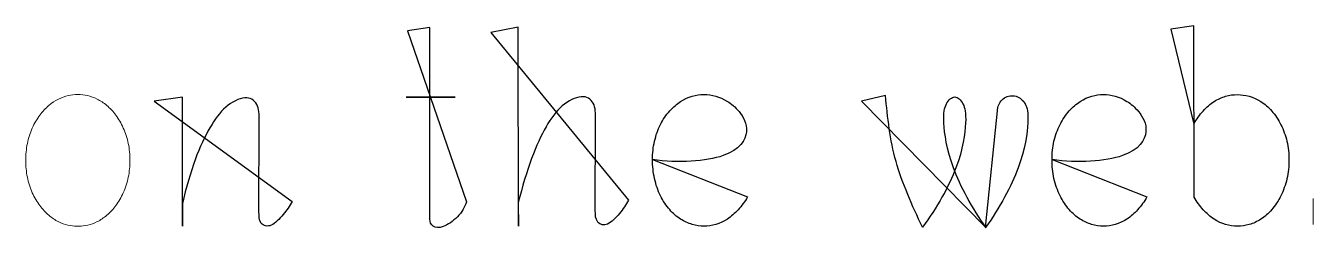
# Model space of a CAD drawing. Header units: centimetres. Extents: x -10.1 to 10.1, y -7.4 to 7.5.
# Drawn here: x -3.907 to -2.094, y 6.814 to 7.099 of the extents above; entities that cross this region are included whole.
import ezdxf

# ---------------------------------------------------------------- set-up
doc = ezdxf.new("R2010")
doc.units = ezdxf.units.CM
doc.header["$MEASUREMENT"] = 0
doc.layers.add('Layer 1', color=7, linetype='Continuous')

msp = doc.modelspace()

# ---------------------------------------------------------------- linework, layer by layer
at = {"layer": 'Layer 1', "color": 7}
for points, knots in [([(-3.36938, 7.09196), (-3.36938, 7.09196), (-3.33813, 7.09654), (-3.33813, 7.09654), (-3.33813, 7.09654), (-3.33813, 7.09654), (-3.33813, 6.99843), (-3.33813, 6.99843), (-3.33813, 6.99843), (-3.33813, 6.99843), (-3.3023, 6.99843), (-3.3023, 6.99843), (-3.3023, 6.99843), (-3.3023, 6.99843), (-3.37165, 6.99843), (-3.37165, 6.99843), (-3.37165, 6.99843), (-3.37165, 6.99843), (-3.33813, 6.99843), (-3.33813, 6.99843), (-3.33813, 6.99843), (-3.33813, 6.99843), (-3.33813, 6.82679), (-3.33813, 6.82679), (-3.33813, 6.82679), (-3.33813, 6.82298), (-3.3366, 6.81917), (-3.33337, 6.81687), (-3.33337, 6.81687), (-3.33012, 6.81459), (-3.32535, 6.81401), (-3.31927, 6.8165), (-3.31927, 6.8165), (-3.313, 6.81878), (-3.30538, 6.82393), (-3.29927, 6.83002), (-3.29927, 6.83002), (-3.29318, 6.83632), (-3.28919, 6.84354), (-3.28631, 6.85135), (-3.28631, 6.85135), (-3.28631, 6.85135), (-3.36938, 7.09196), (-3.36938, 7.09196)], [0, 0, 0, 0, 0.0833333, 0.0833333, 0.0833333, 0.0833333, 0.1666667, 0.1666667, 0.1666667, 0.1666667, 0.25, 0.25, 0.25, 0.25, 0.3333333, 0.3333333, 0.3333333, 0.3333333, 0.4166667, 0.4166667, 0.4166667, 0.4166667, 0.5, 0.5, 0.5, 0.5, 0.5833333, 0.5833333, 0.5833333, 0.5833333, 0.6666667, 0.6666667, 0.6666667, 0.6666667, 0.75, 0.75, 0.75, 0.75, 0.8333333, 0.8333333, 0.8333333, 0.8333333, 1, 1, 1, 1]), ([(-3.36938, 7.09196), (-3.36938, 7.09196), (-3.36938, 7.09196), (-3.36938, 7.09196), (-3.36938, 7.09196), (-3.36938, 7.09196), (-3.36938, 7.09196), (-3.36938, 7.09196)], [0, 0, 0, 0, 0.3333333, 0.3333333, 0.3333333, 0.3333333, 1, 1, 1, 1]), ([(-3.2524, 7.08947), (-3.2524, 7.08947), (-3.21353, 7.09728), (-3.21353, 7.09728), (-3.21353, 7.09728), (-3.21353, 7.09728), (-3.21334, 6.81687), (-3.21334, 6.81687), (-3.21334, 6.81687), (-3.21334, 6.81687), (-3.21353, 6.85039), (-3.21353, 6.85039), (-3.21353, 6.85039), (-3.208, 6.87248), (-3.20152, 6.89421), (-3.19485, 6.91212), (-3.19485, 6.91212), (-3.18818, 6.93022), (-3.18133, 6.94451), (-3.17448, 6.95689), (-3.17448, 6.95689), (-3.16742, 6.96909), (-3.16038, 6.9788), (-3.15181, 6.98623), (-3.15181, 6.98623), (-3.14324, 6.99345), (-3.13295, 6.99843), (-3.12514, 6.99919), (-3.12514, 6.99919), (-3.11712, 6.99977), (-3.11162, 6.99615), (-3.10799, 6.99006), (-3.10799, 6.99006), (-3.10474, 6.98397), (-3.10474, 6.9754), (-3.10474, 6.96739), (-3.10474, 6.96739), (-3.10474, 6.96739), (-3.10511, 6.8388), (-3.10511, 6.8388), (-3.10511, 6.8388), (-3.10511, 6.83308), (-3.10492, 6.82679), (-3.1017, 6.82279), (-3.1017, 6.82279), (-3.09845, 6.81898), (-3.09331, 6.81747), (-3.08781, 6.81993), (-3.08781, 6.81993), (-3.08228, 6.82221), (-3.07619, 6.82869), (-3.07104, 6.8348), (-3.07104, 6.8348), (-3.06591, 6.84089), (-3.06189, 6.847), (-3.05847, 6.85348), (-3.05847, 6.85348), (-3.05847, 6.85348), (-3.2524, 7.08947), (-3.2524, 7.08947)], [0, 0, 0, 0, 0.0625, 0.0625, 0.0625, 0.0625, 0.125, 0.125, 0.125, 0.125, 0.1875, 0.1875, 0.1875, 0.1875, 0.25, 0.25, 0.25, 0.25, 0.3125, 0.3125, 0.3125, 0.3125, 0.375, 0.375, 0.375, 0.375, 0.4375, 0.4375, 0.4375, 0.4375, 0.5, 0.5, 0.5, 0.5, 0.5625, 0.5625, 0.5625, 0.5625, 0.625, 0.625, 0.625, 0.625, 0.6875, 0.6875, 0.6875, 0.6875, 0.75, 0.75, 0.75, 0.75, 0.8125, 0.8125, 0.8125, 0.8125, 0.875, 0.875, 0.875, 0.875, 1, 1, 1, 1]), ([(-3.2524, 7.08947), (-3.2524, 7.08947), (-3.2524, 7.08947), (-3.2524, 7.08947), (-3.2524, 7.08947), (-3.2524, 7.08947), (-3.2524, 7.08947), (-3.2524, 7.08947)], [0, 0, 0, 0, 0.3333333, 0.3333333, 0.3333333, 0.3333333, 1, 1, 1, 1]), ([(-2.29459, 7.09444), (-2.29459, 7.09444), (-2.2622, 7.0992), (-2.2622, 7.0992), (-2.2622, 7.0992), (-2.2622, 7.0992), (-2.26201, 6.85785), (-2.26201, 6.85785), (-2.26201, 6.85785), (-2.25839, 6.85137), (-2.25381, 6.84528), (-2.24907, 6.84012), (-2.24907, 6.84012), (-2.24449, 6.83499), (-2.23936, 6.83041), (-2.23383, 6.82678), (-2.23383, 6.82678), (-2.22317, 6.81993), (-2.21192, 6.81686), (-2.20086, 6.81686), (-2.20086, 6.81686), (-2.19533, 6.81686), (-2.18983, 6.81763), (-2.1843, 6.81914), (-2.1843, 6.81914), (-2.17858, 6.82086), (-2.17327, 6.82332), (-2.16774, 6.82676), (-2.16774, 6.82676), (-2.1624, 6.83038), (-2.15745, 6.83475), (-2.15269, 6.84028), (-2.15269, 6.84028), (-2.14774, 6.84562), (-2.14335, 6.85229), (-2.13975, 6.8597), (-2.13975, 6.8597), (-2.13613, 6.86692), (-2.13345, 6.87513), (-2.13118, 6.8837), (-2.13118, 6.8837), (-2.12927, 6.89246), (-2.12832, 6.9014), (-2.12832, 6.91056), (-2.12832, 6.91056), (-2.12832, 6.91932), (-2.12927, 6.92808), (-2.13118, 6.93646), (-2.13118, 6.93646), (-2.13346, 6.94466), (-2.13594, 6.95284), (-2.13975, 6.95988), (-2.13975, 6.95988), (-2.14337, 6.96731), (-2.14774, 6.9738), (-2.15269, 6.97912), (-2.15269, 6.97912), (-2.15745, 6.98465), (-2.16261, 6.98902), (-2.16793, 6.99246), (-2.16793, 6.99246), (-2.17859, 6.99931), (-2.19002, 7.00217), (-2.2009, 7.00217), (-2.2009, 7.00217), (-2.20643, 7.00217), (-2.21193, 7.00161), (-2.21767, 6.99989), (-2.21767, 6.99989), (-2.22299, 6.99836), (-2.22852, 6.99589), (-2.23386, 6.99246), (-2.23386, 6.99246), (-2.2392, 6.98903), (-2.24452, 6.98465), (-2.2491, 6.97912), (-2.2491, 6.97912), (-2.25405, 6.97396), (-2.25863, 6.9675), (-2.26225, 6.96065), (-2.26225, 6.96065), (-2.26225, 6.96065), (-2.29459, 7.09444), (-2.29459, 7.09444)], [0, 0, 0, 0, 0.0454545, 0.0454545, 0.0454545, 0.0454545, 0.0909091, 0.0909091, 0.0909091, 0.0909091, 0.1363636, 0.1363636, 0.1363636, 0.1363636, 0.1818182, 0.1818182, 0.1818182, 0.1818182, 0.2272727, 0.2272727, 0.2272727, 0.2272727, 0.2727273, 0.2727273, 0.2727273, 0.2727273, 0.3181818, 0.3181818, 0.3181818, 0.3181818, 0.3636364, 0.3636364, 0.3636364, 0.3636364, 0.4090909, 0.4090909, 0.4090909, 0.4090909, 0.4545455, 0.4545455, 0.4545455, 0.4545455, 0.5, 0.5, 0.5, 0.5, 0.5454545, 0.5454545, 0.5454545, 0.5454545, 0.5909091, 0.5909091, 0.5909091, 0.5909091, 0.6363636, 0.6363636, 0.6363636, 0.6363636, 0.6818182, 0.6818182, 0.6818182, 0.6818182, 0.7272727, 0.7272727, 0.7272727, 0.7272727, 0.7727273, 0.7727273, 0.7727273, 0.7727273, 0.8181818, 0.8181818, 0.8181818, 0.8181818, 0.8636364, 0.8636364, 0.8636364, 0.8636364, 0.9090909, 0.9090909, 0.9090909, 0.9090909, 1, 1, 1, 1]), ([(-2.29459, 7.09444), (-2.29459, 7.09444), (-2.29459, 7.09444), (-2.29459, 7.09444), (-2.29459, 7.09444), (-2.29459, 7.09444), (-2.29459, 7.09444), (-2.29459, 7.09444)], [0, 0, 0, 0, 0.3333333, 0.3333333, 0.3333333, 0.3333333, 1, 1, 1, 1]), ([(-3.72638, 6.9929), (-3.72638, 6.9929), (-3.68637, 6.99843), (-3.68637, 6.99843), (-3.68637, 6.99843), (-3.68637, 6.99843), (-3.68637, 6.81687), (-3.68637, 6.81687), (-3.68637, 6.81687), (-3.68637, 6.81687), (-3.68637, 6.84867), (-3.68637, 6.84867), (-3.68637, 6.84867), (-3.68161, 6.87097), (-3.67513, 6.89267), (-3.66846, 6.91058), (-3.66846, 6.91058), (-3.66198, 6.92868), (-3.65494, 6.94315), (-3.6479, 6.95535), (-3.6479, 6.95535), (-3.64105, 6.96755), (-3.63398, 6.97726), (-3.62541, 6.98469), (-3.62541, 6.98469), (-3.61684, 6.99194), (-3.60673, 6.99689), (-3.59874, 6.99765), (-3.59874, 6.99765), (-3.59093, 6.99842), (-3.5854, 6.99461), (-3.58178, 6.98852), (-3.58178, 6.98852), (-3.57816, 6.98243), (-3.57853, 6.97405), (-3.57853, 6.96585), (-3.57853, 6.96585), (-3.57853, 6.96585), (-3.57872, 6.83708), (-3.57872, 6.83708), (-3.57872, 6.83708), (-3.57872, 6.83155), (-3.57853, 6.82528), (-3.57547, 6.82126), (-3.57547, 6.82126), (-3.57224, 6.81726), (-3.56708, 6.81594), (-3.56137, 6.8184), (-3.56137, 6.8184), (-3.55584, 6.82068), (-3.54994, 6.82716), (-3.5446, 6.83327), (-3.5446, 6.83327), (-3.53965, 6.83936), (-3.53547, 6.84547), (-3.53203, 6.85174), (-3.53203, 6.85174), (-3.53203, 6.85174), (-3.72638, 6.9929), (-3.72638, 6.9929)], [0, 0, 0, 0, 0.0625, 0.0625, 0.0625, 0.0625, 0.125, 0.125, 0.125, 0.125, 0.1875, 0.1875, 0.1875, 0.1875, 0.25, 0.25, 0.25, 0.25, 0.3125, 0.3125, 0.3125, 0.3125, 0.375, 0.375, 0.375, 0.375, 0.4375, 0.4375, 0.4375, 0.4375, 0.5, 0.5, 0.5, 0.5, 0.5625, 0.5625, 0.5625, 0.5625, 0.625, 0.625, 0.625, 0.625, 0.6875, 0.6875, 0.6875, 0.6875, 0.75, 0.75, 0.75, 0.75, 0.8125, 0.8125, 0.8125, 0.8125, 0.875, 0.875, 0.875, 0.875, 1, 1, 1, 1]), ([(-3.02457, 6.9108), (-2.98856, 6.90527), (-2.94895, 6.90794), (-2.92514, 6.9163), (-2.92514, 6.9163), (-2.90151, 6.9245), (-2.89352, 6.93821), (-2.89236, 6.95001), (-2.89236, 6.95001), (-2.89122, 6.96163), (-2.89712, 6.97115), (-2.90265, 6.97821), (-2.90265, 6.97821), (-2.90815, 6.98506), (-2.91368, 6.98927), (-2.91903, 6.99268), (-2.91903, 6.99268), (-2.93006, 6.99935), (-2.94112, 7.00239), (-2.95218, 7.00239), (-2.95218, 7.00239), (-2.96321, 7.00239), (-2.97427, 6.99935), (-2.98494, 6.99268), (-2.98494, 6.99268), (-2.99028, 6.98906), (-2.99542, 6.98469), (-3.00037, 6.97916), (-3.00037, 6.97916), (-3.00534, 6.97382), (-3.00952, 6.96733), (-3.01333, 6.96011), (-3.01333, 6.96011), (-3.01695, 6.95305), (-3.01981, 6.94506), (-3.02172, 6.93648), (-3.02172, 6.93648), (-3.02363, 6.92828), (-3.02458, 6.91952), (-3.02458, 6.91058), (-3.02458, 6.91058), (-3.02458, 6.90164), (-3.02363, 6.89267), (-3.02172, 6.88391), (-3.02172, 6.88391), (-3.01981, 6.87534), (-3.01696, 6.86714), (-3.01333, 6.85973), (-3.01333, 6.85973), (-3.00952, 6.8523), (-3.00534, 6.84581), (-3.00037, 6.84031), (-3.00037, 6.84031), (-2.99561, 6.83478), (-2.99045, 6.83039), (-2.98513, 6.82697), (-2.98513, 6.82697), (-2.97979, 6.82335), (-2.97426, 6.82107), (-2.96875, 6.81935), (-2.96875, 6.81935), (-2.96322, 6.81782), (-2.95751, 6.81686), (-2.95219, 6.81686), (-2.95219, 6.81686), (-2.94095, 6.81686), (-2.9297, 6.82011), (-2.91904, 6.82697), (-2.91904, 6.82697), (-2.9137, 6.83041), (-2.90875, 6.83496), (-2.9038, 6.84012), (-2.9038, 6.84012), (-2.89904, 6.84546), (-2.89465, 6.85155), (-2.89086, 6.85803), (-2.89086, 6.85803), (-2.89086, 6.85803), (-3.02457, 6.9108), (-3.02457, 6.9108)], [0, 0, 0, 0, 0.047619, 0.047619, 0.047619, 0.047619, 0.0952381, 0.0952381, 0.0952381, 0.0952381, 0.1428571, 0.1428571, 0.1428571, 0.1428571, 0.1904762, 0.1904762, 0.1904762, 0.1904762, 0.2380952, 0.2380952, 0.2380952, 0.2380952, 0.2857143, 0.2857143, 0.2857143, 0.2857143, 0.3333333, 0.3333333, 0.3333333, 0.3333333, 0.3809524, 0.3809524, 0.3809524, 0.3809524, 0.4285714, 0.4285714, 0.4285714, 0.4285714, 0.4761905, 0.4761905, 0.4761905, 0.4761905, 0.5238095, 0.5238095, 0.5238095, 0.5238095, 0.5714286, 0.5714286, 0.5714286, 0.5714286, 0.6190476, 0.6190476, 0.6190476, 0.6190476, 0.6666667, 0.6666667, 0.6666667, 0.6666667, 0.7142857, 0.7142857, 0.7142857, 0.7142857, 0.7619048, 0.7619048, 0.7619048, 0.7619048, 0.8095238, 0.8095238, 0.8095238, 0.8095238, 0.8571429, 0.8571429, 0.8571429, 0.8571429, 0.9047619, 0.9047619, 0.9047619, 0.9047619, 1, 1, 1, 1]), ([(-2.73025, 6.9929), (-2.73025, 6.9929), (-2.69654, 7.0011), (-2.69654, 7.0011), (-2.69654, 7.0011), (-2.6935, 6.97004), (-2.69024, 6.93882), (-2.68167, 6.90794), (-2.68167, 6.90794), (-2.67291, 6.87709), (-2.659, 6.84621), (-2.64452, 6.81536), (-2.64452, 6.81536), (-2.62415, 6.84261), (-2.60737, 6.87291), (-2.59729, 6.89918), (-2.59729, 6.89918), (-2.58737, 6.92548), (-2.58454, 6.94776), (-2.58377, 6.96223), (-2.58377, 6.96223), (-2.583, 6.97689), (-2.58454, 6.98374), (-2.58739, 6.98909), (-2.58739, 6.98909), (-2.59025, 6.99462), (-2.59461, 6.99901), (-2.59901, 6.99901), (-2.59901, 6.99901), (-2.60322, 6.99901), (-2.60758, 6.99462), (-2.61063, 6.98909), (-2.61063, 6.98909), (-2.61349, 6.98375), (-2.61502, 6.97689), (-2.61425, 6.96223), (-2.61425, 6.96223), (-2.61348, 6.94776), (-2.61044, 6.92545), (-2.60073, 6.89918), (-2.60073, 6.89918), (-2.59102, 6.8727), (-2.57483, 6.8424), (-2.55464, 6.8148), (-2.55464, 6.8148), (-2.55464, 6.8148), (-2.73025, 6.9929), (-2.73025, 6.9929)], [0, 0, 0, 0, 0.0769231, 0.0769231, 0.0769231, 0.0769231, 0.1538462, 0.1538462, 0.1538462, 0.1538462, 0.2307692, 0.2307692, 0.2307692, 0.2307692, 0.3076923, 0.3076923, 0.3076923, 0.3076923, 0.3846154, 0.3846154, 0.3846154, 0.3846154, 0.4615385, 0.4615385, 0.4615385, 0.4615385, 0.5384615, 0.5384615, 0.5384615, 0.5384615, 0.6153846, 0.6153846, 0.6153846, 0.6153846, 0.6923077, 0.6923077, 0.6923077, 0.6923077, 0.7692308, 0.7692308, 0.7692308, 0.7692308, 0.8461538, 0.8461538, 0.8461538, 0.8461538, 1, 1, 1, 1]), ([(-2.55554, 6.81497), (-2.53593, 6.84259), (-2.51934, 6.87289), (-2.50963, 6.89916), (-2.50963, 6.89916), (-2.49992, 6.92546), (-2.49688, 6.94792), (-2.49611, 6.96261), (-2.49611, 6.96261), (-2.49534, 6.97708), (-2.49688, 6.98394), (-2.49992, 6.98909), (-2.49992, 6.98909), (-2.50278, 6.99443), (-2.50735, 6.99824), (-2.51267, 6.99994), (-2.51267, 6.99994), (-2.51799, 7.00129), (-2.52429, 7.00052), (-2.52905, 6.99745), (-2.52905, 6.99745), (-2.53381, 6.99441), (-2.53725, 6.98946), (-2.53839, 6.98393), (-2.53839, 6.98393), (-2.53839, 6.98393), (-2.55554, 6.81497), (-2.55554, 6.81497)], [0, 0, 0, 0, 0.125, 0.125, 0.125, 0.125, 0.25, 0.25, 0.25, 0.25, 0.375, 0.375, 0.375, 0.375, 0.5, 0.5, 0.5, 0.5, 0.625, 0.625, 0.625, 0.625, 0.75, 0.75, 0.75, 0.75, 1, 1, 1, 1]), ([(-2.46201, 6.9108), (-2.426, 6.90527), (-2.38639, 6.90794), (-2.36276, 6.9163), (-2.36276, 6.9163), (-2.33895, 6.9245), (-2.33093, 6.93821), (-2.32979, 6.95001), (-2.32979, 6.95001), (-2.32865, 6.96163), (-2.33437, 6.97115), (-2.34027, 6.97821), (-2.34027, 6.97821), (-2.34561, 6.98506), (-2.35112, 6.98927), (-2.35646, 6.99268), (-2.35646, 6.99268), (-2.36749, 6.99935), (-2.37874, 7.00239), (-2.38961, 7.00239), (-2.38961, 7.00239), (-2.40046, 7.00239), (-2.4117, 6.99935), (-2.42237, 6.99268), (-2.42237, 6.99268), (-2.42771, 6.98906), (-2.43285, 6.98469), (-2.4378, 6.97916), (-2.4378, 6.97916), (-2.44256, 6.97382), (-2.44693, 6.96733), (-2.45074, 6.96011), (-2.45074, 6.96011), (-2.45436, 6.95305), (-2.45722, 6.94506), (-2.45931, 6.93648), (-2.45931, 6.93648), (-2.461, 6.92828), (-2.46198, 6.91952), (-2.46198, 6.91058), (-2.46198, 6.91058), (-2.46198, 6.90164), (-2.46103, 6.89267), (-2.45931, 6.88391), (-2.45931, 6.88391), (-2.45722, 6.87534), (-2.45434, 6.86714), (-2.45074, 6.85973), (-2.45074, 6.85973), (-2.44693, 6.8523), (-2.44254, 6.84581), (-2.4378, 6.84031), (-2.4378, 6.84031), (-2.43322, 6.83478), (-2.42788, 6.83039), (-2.42256, 6.82697), (-2.42256, 6.82697), (-2.41722, 6.82335), (-2.41169, 6.82107), (-2.40637, 6.81935), (-2.40637, 6.81935), (-2.40065, 6.81782), (-2.39494, 6.81686), (-2.38962, 6.81686), (-2.38962, 6.81686), (-2.37838, 6.81686), (-2.36734, 6.82011), (-2.35647, 6.82697), (-2.35647, 6.82697), (-2.35113, 6.83041), (-2.34599, 6.83496), (-2.34142, 6.84012), (-2.34142, 6.84012), (-2.33666, 6.84546), (-2.33227, 6.85155), (-2.32827, 6.85803), (-2.32827, 6.85803), (-2.32827, 6.85803), (-2.46201, 6.9108), (-2.46201, 6.9108)], [0, 0, 0, 0, 0.047619, 0.047619, 0.047619, 0.047619, 0.0952381, 0.0952381, 0.0952381, 0.0952381, 0.1428571, 0.1428571, 0.1428571, 0.1428571, 0.1904762, 0.1904762, 0.1904762, 0.1904762, 0.2380952, 0.2380952, 0.2380952, 0.2380952, 0.2857143, 0.2857143, 0.2857143, 0.2857143, 0.3333333, 0.3333333, 0.3333333, 0.3333333, 0.3809524, 0.3809524, 0.3809524, 0.3809524, 0.4285714, 0.4285714, 0.4285714, 0.4285714, 0.4761905, 0.4761905, 0.4761905, 0.4761905, 0.5238095, 0.5238095, 0.5238095, 0.5238095, 0.5714286, 0.5714286, 0.5714286, 0.5714286, 0.6190476, 0.6190476, 0.6190476, 0.6190476, 0.6666667, 0.6666667, 0.6666667, 0.6666667, 0.7142857, 0.7142857, 0.7142857, 0.7142857, 0.7619048, 0.7619048, 0.7619048, 0.7619048, 0.8095238, 0.8095238, 0.8095238, 0.8095238, 0.8571429, 0.8571429, 0.8571429, 0.8571429, 0.9047619, 0.9047619, 0.9047619, 0.9047619, 1, 1, 1, 1]), ([(-3.72638, 6.9929), (-3.72638, 6.9929), (-3.72638, 6.9929), (-3.72638, 6.9929), (-3.72638, 6.9929), (-3.72638, 6.9929), (-3.72638, 6.9929), (-3.72638, 6.9929)], [0, 0, 0, 0, 0.3333333, 0.3333333, 0.3333333, 0.3333333, 1, 1, 1, 1]), ([(-2.73025, 6.9929), (-2.73025, 6.9929), (-2.73025, 6.9929), (-2.73025, 6.9929), (-2.73025, 6.9929), (-2.73025, 6.9929), (-2.73025, 6.9929), (-2.73025, 6.9929)], [0, 0, 0, 0, 0.3333333, 0.3333333, 0.3333333, 0.3333333, 1, 1, 1, 1]), ([(-3.02457, 6.9108), (-3.02457, 6.9108), (-3.02457, 6.9108), (-3.02457, 6.9108), (-3.02457, 6.9108), (-3.02457, 6.9108), (-3.02457, 6.9108), (-3.02457, 6.9108)], [0, 0, 0, 0, 0.3333333, 0.3333333, 0.3333333, 0.3333333, 1, 1, 1, 1]), ([(-2.46201, 6.9108), (-2.46201, 6.9108), (-2.46201, 6.9108), (-2.46201, 6.9108), (-2.46201, 6.9108), (-2.46201, 6.9108), (-2.46201, 6.9108), (-2.46201, 6.9108)], [0, 0, 0, 0, 0.3333333, 0.3333333, 0.3333333, 0.3333333, 1, 1, 1, 1]), ([(-2.55554, 6.81497), (-2.55554, 6.81497), (-2.55554, 6.81497), (-2.55554, 6.81497), (-2.55554, 6.81497), (-2.55554, 6.81497), (-2.55554, 6.81497), (-2.55554, 6.81497)], [0, 0, 0, 0, 0.3333333, 0.3333333, 0.3333333, 0.3333333, 1, 1, 1, 1])]:
    msp.add_open_spline(points, degree=3, knots=knots, dxfattribs=at)
at = {"layer": 'Layer 1', "lineweight": 0}
for points, knots in [([(-3.36938, 7.09196), (-3.36938, 7.09196), (-3.33813, 7.09654), (-3.33813, 7.09654), (-3.33813, 7.09654), (-3.33813, 7.09654), (-3.33813, 6.99843), (-3.33813, 6.99843), (-3.33813, 6.99843), (-3.33813, 6.99843), (-3.3023, 6.99843), (-3.3023, 6.99843), (-3.3023, 6.99843), (-3.3023, 6.99843), (-3.37165, 6.99843), (-3.37165, 6.99843), (-3.37165, 6.99843), (-3.37165, 6.99843), (-3.33813, 6.99843), (-3.33813, 6.99843), (-3.33813, 6.99843), (-3.33813, 6.99843), (-3.33813, 6.82679), (-3.33813, 6.82679), (-3.33813, 6.82679), (-3.33813, 6.82298), (-3.3366, 6.81917), (-3.33337, 6.81687), (-3.33337, 6.81687), (-3.33012, 6.81459), (-3.32535, 6.81401), (-3.31927, 6.8165), (-3.31927, 6.8165), (-3.313, 6.81878), (-3.30538, 6.82393), (-3.29927, 6.83002), (-3.29927, 6.83002), (-3.29318, 6.83632), (-3.28919, 6.84354), (-3.28631, 6.85135)], [0, 0, 0, 0, 0.0909091, 0.0909091, 0.0909091, 0.0909091, 0.1818182, 0.1818182, 0.1818182, 0.1818182, 0.2727273, 0.2727273, 0.2727273, 0.2727273, 0.3636364, 0.3636364, 0.3636364, 0.3636364, 0.4545455, 0.4545455, 0.4545455, 0.4545455, 0.5454545, 0.5454545, 0.5454545, 0.5454545, 0.6363636, 0.6363636, 0.6363636, 0.6363636, 0.7272727, 0.7272727, 0.7272727, 0.7272727, 0.8181818, 0.8181818, 0.8181818, 0.8181818, 1, 1, 1, 1]), ([(-3.36938, 7.09196), (-3.36938, 7.09196), (-3.36938, 7.09196), (-3.36938, 7.09196), (-3.36938, 7.09196), (-3.36938, 7.09196), (-3.36938, 7.09196), (-3.36938, 7.09196)], [0, 0, 0, 0, 0.3333333, 0.3333333, 0.3333333, 0.3333333, 1, 1, 1, 1]), ([(-3.2524, 7.08947), (-3.2524, 7.08947), (-3.21353, 7.09728), (-3.21353, 7.09728), (-3.21353, 7.09728), (-3.21353, 7.09728), (-3.21334, 6.81687), (-3.21334, 6.81687), (-3.21334, 6.81687), (-3.21334, 6.81687), (-3.21353, 6.85039), (-3.21353, 6.85039), (-3.21353, 6.85039), (-3.208, 6.87248), (-3.20152, 6.89421), (-3.19485, 6.91212), (-3.19485, 6.91212), (-3.18818, 6.93022), (-3.18133, 6.94451), (-3.17448, 6.95689), (-3.17448, 6.95689), (-3.16742, 6.96909), (-3.16038, 6.9788), (-3.15181, 6.98623), (-3.15181, 6.98623), (-3.14324, 6.99345), (-3.13295, 6.99843), (-3.12514, 6.99919), (-3.12514, 6.99919), (-3.11712, 6.99977), (-3.11162, 6.99615), (-3.10799, 6.99006), (-3.10799, 6.99006), (-3.10474, 6.98397), (-3.10474, 6.9754), (-3.10474, 6.96739), (-3.10474, 6.96739), (-3.10474, 6.96739), (-3.10511, 6.8388), (-3.10511, 6.8388), (-3.10511, 6.8388), (-3.10511, 6.83308), (-3.10492, 6.82679), (-3.1017, 6.82279), (-3.1017, 6.82279), (-3.09845, 6.81898), (-3.09331, 6.81747), (-3.08781, 6.81993), (-3.08781, 6.81993), (-3.08228, 6.82221), (-3.07619, 6.82869), (-3.07104, 6.8348), (-3.07104, 6.8348), (-3.06591, 6.84089), (-3.06189, 6.847), (-3.05847, 6.85348)], [0, 0, 0, 0, 0.0666667, 0.0666667, 0.0666667, 0.0666667, 0.1333333, 0.1333333, 0.1333333, 0.1333333, 0.2, 0.2, 0.2, 0.2, 0.2666667, 0.2666667, 0.2666667, 0.2666667, 0.3333333, 0.3333333, 0.3333333, 0.3333333, 0.4, 0.4, 0.4, 0.4, 0.4666667, 0.4666667, 0.4666667, 0.4666667, 0.5333333, 0.5333333, 0.5333333, 0.5333333, 0.6, 0.6, 0.6, 0.6, 0.6666667, 0.6666667, 0.6666667, 0.6666667, 0.7333333, 0.7333333, 0.7333333, 0.7333333, 0.8, 0.8, 0.8, 0.8, 0.8666667, 0.8666667, 0.8666667, 0.8666667, 1, 1, 1, 1]), ([(-3.2524, 7.08947), (-3.2524, 7.08947), (-3.2524, 7.08947), (-3.2524, 7.08947), (-3.2524, 7.08947), (-3.2524, 7.08947), (-3.2524, 7.08947), (-3.2524, 7.08947)], [0, 0, 0, 0, 0.3333333, 0.3333333, 0.3333333, 0.3333333, 1, 1, 1, 1]), ([(-2.29459, 7.09444), (-2.29459, 7.09444), (-2.2622, 7.0992), (-2.2622, 7.0992), (-2.2622, 7.0992), (-2.2622, 7.0992), (-2.26201, 6.85785), (-2.26201, 6.85785), (-2.26201, 6.85785), (-2.25839, 6.85137), (-2.25381, 6.84528), (-2.24907, 6.84012), (-2.24907, 6.84012), (-2.24449, 6.83499), (-2.23936, 6.83041), (-2.23383, 6.82678), (-2.23383, 6.82678), (-2.22317, 6.81993), (-2.21192, 6.81686), (-2.20086, 6.81686), (-2.20086, 6.81686), (-2.19533, 6.81686), (-2.18983, 6.81763), (-2.1843, 6.81914), (-2.1843, 6.81914), (-2.17858, 6.82086), (-2.17327, 6.82332), (-2.16774, 6.82676), (-2.16774, 6.82676), (-2.1624, 6.83038), (-2.15745, 6.83475), (-2.15269, 6.84028), (-2.15269, 6.84028), (-2.14774, 6.84562), (-2.14335, 6.85229), (-2.13975, 6.8597), (-2.13975, 6.8597), (-2.13613, 6.86692), (-2.13345, 6.87513), (-2.13118, 6.8837), (-2.13118, 6.8837), (-2.12927, 6.89246), (-2.12832, 6.9014), (-2.12832, 6.91056), (-2.12832, 6.91056), (-2.12832, 6.91932), (-2.12927, 6.92808), (-2.13118, 6.93646), (-2.13118, 6.93646), (-2.13346, 6.94466), (-2.13594, 6.95284), (-2.13975, 6.95988), (-2.13975, 6.95988), (-2.14337, 6.96731), (-2.14774, 6.9738), (-2.15269, 6.97912), (-2.15269, 6.97912), (-2.15745, 6.98465), (-2.16261, 6.98902), (-2.16793, 6.99246), (-2.16793, 6.99246), (-2.17859, 6.99931), (-2.19002, 7.00217), (-2.2009, 7.00217), (-2.2009, 7.00217), (-2.20643, 7.00217), (-2.21193, 7.00161), (-2.21767, 6.99989), (-2.21767, 6.99989), (-2.22299, 6.99836), (-2.22852, 6.99589), (-2.23386, 6.99246), (-2.23386, 6.99246), (-2.2392, 6.98903), (-2.24452, 6.98465), (-2.2491, 6.97912), (-2.2491, 6.97912), (-2.25405, 6.97396), (-2.25863, 6.9675), (-2.26225, 6.96065)], [0, 0, 0, 0, 0.047619, 0.047619, 0.047619, 0.047619, 0.0952381, 0.0952381, 0.0952381, 0.0952381, 0.1428571, 0.1428571, 0.1428571, 0.1428571, 0.1904762, 0.1904762, 0.1904762, 0.1904762, 0.2380952, 0.2380952, 0.2380952, 0.2380952, 0.2857143, 0.2857143, 0.2857143, 0.2857143, 0.3333333, 0.3333333, 0.3333333, 0.3333333, 0.3809524, 0.3809524, 0.3809524, 0.3809524, 0.4285714, 0.4285714, 0.4285714, 0.4285714, 0.4761905, 0.4761905, 0.4761905, 0.4761905, 0.5238095, 0.5238095, 0.5238095, 0.5238095, 0.5714286, 0.5714286, 0.5714286, 0.5714286, 0.6190476, 0.6190476, 0.6190476, 0.6190476, 0.6666667, 0.6666667, 0.6666667, 0.6666667, 0.7142857, 0.7142857, 0.7142857, 0.7142857, 0.7619048, 0.7619048, 0.7619048, 0.7619048, 0.8095238, 0.8095238, 0.8095238, 0.8095238, 0.8571429, 0.8571429, 0.8571429, 0.8571429, 0.9047619, 0.9047619, 0.9047619, 0.9047619, 1, 1, 1, 1]), ([(-2.29459, 7.09444), (-2.29459, 7.09444), (-2.29459, 7.09444), (-2.29459, 7.09444), (-2.29459, 7.09444), (-2.29459, 7.09444), (-2.29459, 7.09444), (-2.29459, 7.09444)], [0, 0, 0, 0, 0.3333333, 0.3333333, 0.3333333, 0.3333333, 1, 1, 1, 1]), ([(-3.72638, 6.9929), (-3.72638, 6.9929), (-3.68637, 6.99843), (-3.68637, 6.99843), (-3.68637, 6.99843), (-3.68637, 6.99843), (-3.68637, 6.81687), (-3.68637, 6.81687), (-3.68637, 6.81687), (-3.68637, 6.81687), (-3.68637, 6.84867), (-3.68637, 6.84867), (-3.68637, 6.84867), (-3.68161, 6.87097), (-3.67513, 6.89267), (-3.66846, 6.91058), (-3.66846, 6.91058), (-3.66198, 6.92868), (-3.65494, 6.94315), (-3.6479, 6.95535), (-3.6479, 6.95535), (-3.64105, 6.96755), (-3.63398, 6.97726), (-3.62541, 6.98469), (-3.62541, 6.98469), (-3.61684, 6.99194), (-3.60673, 6.99689), (-3.59874, 6.99765), (-3.59874, 6.99765), (-3.59093, 6.99842), (-3.5854, 6.99461), (-3.58178, 6.98852), (-3.58178, 6.98852), (-3.57816, 6.98243), (-3.57853, 6.97405), (-3.57853, 6.96585), (-3.57853, 6.96585), (-3.57853, 6.96585), (-3.57872, 6.83708), (-3.57872, 6.83708), (-3.57872, 6.83708), (-3.57872, 6.83155), (-3.57853, 6.82528), (-3.57547, 6.82126), (-3.57547, 6.82126), (-3.57224, 6.81726), (-3.56708, 6.81594), (-3.56137, 6.8184), (-3.56137, 6.8184), (-3.55584, 6.82068), (-3.54994, 6.82716), (-3.5446, 6.83327), (-3.5446, 6.83327), (-3.53965, 6.83936), (-3.53547, 6.84547), (-3.53203, 6.85174)], [0, 0, 0, 0, 0.0666667, 0.0666667, 0.0666667, 0.0666667, 0.1333333, 0.1333333, 0.1333333, 0.1333333, 0.2, 0.2, 0.2, 0.2, 0.2666667, 0.2666667, 0.2666667, 0.2666667, 0.3333333, 0.3333333, 0.3333333, 0.3333333, 0.4, 0.4, 0.4, 0.4, 0.4666667, 0.4666667, 0.4666667, 0.4666667, 0.5333333, 0.5333333, 0.5333333, 0.5333333, 0.6, 0.6, 0.6, 0.6, 0.6666667, 0.6666667, 0.6666667, 0.6666667, 0.7333333, 0.7333333, 0.7333333, 0.7333333, 0.8, 0.8, 0.8, 0.8, 0.8666667, 0.8666667, 0.8666667, 0.8666667, 1, 1, 1, 1]), ([(-3.02457, 6.9108), (-2.98856, 6.90527), (-2.94895, 6.90794), (-2.92514, 6.9163), (-2.92514, 6.9163), (-2.90151, 6.9245), (-2.89352, 6.93821), (-2.89236, 6.95001), (-2.89236, 6.95001), (-2.89122, 6.96163), (-2.89712, 6.97115), (-2.90265, 6.97821), (-2.90265, 6.97821), (-2.90815, 6.98506), (-2.91368, 6.98927), (-2.91903, 6.99268), (-2.91903, 6.99268), (-2.93006, 6.99935), (-2.94112, 7.00239), (-2.95218, 7.00239), (-2.95218, 7.00239), (-2.96321, 7.00239), (-2.97427, 6.99935), (-2.98494, 6.99268), (-2.98494, 6.99268), (-2.99028, 6.98906), (-2.99542, 6.98469), (-3.00037, 6.97916), (-3.00037, 6.97916), (-3.00534, 6.97382), (-3.00952, 6.96733), (-3.01333, 6.96011), (-3.01333, 6.96011), (-3.01695, 6.95305), (-3.01981, 6.94506), (-3.02172, 6.93648), (-3.02172, 6.93648), (-3.02363, 6.92828), (-3.02458, 6.91952), (-3.02458, 6.91058), (-3.02458, 6.91058), (-3.02458, 6.90164), (-3.02363, 6.89267), (-3.02172, 6.88391), (-3.02172, 6.88391), (-3.01981, 6.87534), (-3.01696, 6.86714), (-3.01333, 6.85973), (-3.01333, 6.85973), (-3.00952, 6.8523), (-3.00534, 6.84581), (-3.00037, 6.84031), (-3.00037, 6.84031), (-2.99561, 6.83478), (-2.99045, 6.83039), (-2.98513, 6.82697), (-2.98513, 6.82697), (-2.97979, 6.82335), (-2.97426, 6.82107), (-2.96875, 6.81935), (-2.96875, 6.81935), (-2.96322, 6.81782), (-2.95751, 6.81686), (-2.95219, 6.81686), (-2.95219, 6.81686), (-2.94095, 6.81686), (-2.9297, 6.82011), (-2.91904, 6.82697), (-2.91904, 6.82697), (-2.9137, 6.83041), (-2.90875, 6.83496), (-2.9038, 6.84012), (-2.9038, 6.84012), (-2.89904, 6.84546), (-2.89465, 6.85155), (-2.89086, 6.85803)], [0, 0, 0, 0, 0.05, 0.05, 0.05, 0.05, 0.1, 0.1, 0.1, 0.1, 0.15, 0.15, 0.15, 0.15, 0.2, 0.2, 0.2, 0.2, 0.25, 0.25, 0.25, 0.25, 0.3, 0.3, 0.3, 0.3, 0.35, 0.35, 0.35, 0.35, 0.4, 0.4, 0.4, 0.4, 0.45, 0.45, 0.45, 0.45, 0.5, 0.5, 0.5, 0.5, 0.55, 0.55, 0.55, 0.55, 0.6, 0.6, 0.6, 0.6, 0.65, 0.65, 0.65, 0.65, 0.7, 0.7, 0.7, 0.7, 0.75, 0.75, 0.75, 0.75, 0.8, 0.8, 0.8, 0.8, 0.85, 0.85, 0.85, 0.85, 0.9, 0.9, 0.9, 0.9, 1, 1, 1, 1]), ([(-2.73025, 6.9929), (-2.73025, 6.9929), (-2.69654, 7.0011), (-2.69654, 7.0011), (-2.69654, 7.0011), (-2.6935, 6.97004), (-2.69024, 6.93882), (-2.68167, 6.90794), (-2.68167, 6.90794), (-2.67291, 6.87709), (-2.659, 6.84621), (-2.64452, 6.81536), (-2.64452, 6.81536), (-2.62415, 6.84261), (-2.60737, 6.87291), (-2.59729, 6.89918), (-2.59729, 6.89918), (-2.58737, 6.92548), (-2.58454, 6.94776), (-2.58377, 6.96223), (-2.58377, 6.96223), (-2.583, 6.97689), (-2.58454, 6.98374), (-2.58739, 6.98909), (-2.58739, 6.98909), (-2.59025, 6.99462), (-2.59461, 6.99901), (-2.59901, 6.99901), (-2.59901, 6.99901), (-2.60322, 6.99901), (-2.60758, 6.99462), (-2.61063, 6.98909), (-2.61063, 6.98909), (-2.61349, 6.98375), (-2.61502, 6.97689), (-2.61425, 6.96223), (-2.61425, 6.96223), (-2.61348, 6.94776), (-2.61044, 6.92545), (-2.60073, 6.89918), (-2.60073, 6.89918), (-2.59102, 6.8727), (-2.57483, 6.8424), (-2.55464, 6.8148)], [0, 0, 0, 0, 0.0833333, 0.0833333, 0.0833333, 0.0833333, 0.1666667, 0.1666667, 0.1666667, 0.1666667, 0.25, 0.25, 0.25, 0.25, 0.3333333, 0.3333333, 0.3333333, 0.3333333, 0.4166667, 0.4166667, 0.4166667, 0.4166667, 0.5, 0.5, 0.5, 0.5, 0.5833333, 0.5833333, 0.5833333, 0.5833333, 0.6666667, 0.6666667, 0.6666667, 0.6666667, 0.75, 0.75, 0.75, 0.75, 0.8333333, 0.8333333, 0.8333333, 0.8333333, 1, 1, 1, 1]), ([(-2.55554, 6.81497), (-2.53593, 6.84259), (-2.51934, 6.87289), (-2.50963, 6.89916), (-2.50963, 6.89916), (-2.49992, 6.92546), (-2.49688, 6.94792), (-2.49611, 6.96261), (-2.49611, 6.96261), (-2.49534, 6.97708), (-2.49688, 6.98394), (-2.49992, 6.98909), (-2.49992, 6.98909), (-2.50278, 6.99443), (-2.50735, 6.99824), (-2.51267, 6.99994), (-2.51267, 6.99994), (-2.51799, 7.00129), (-2.52429, 7.00052), (-2.52905, 6.99745), (-2.52905, 6.99745), (-2.53381, 6.99441), (-2.53725, 6.98946), (-2.53839, 6.98393)], [0, 0, 0, 0, 0.1428571, 0.1428571, 0.1428571, 0.1428571, 0.2857143, 0.2857143, 0.2857143, 0.2857143, 0.4285714, 0.4285714, 0.4285714, 0.4285714, 0.5714286, 0.5714286, 0.5714286, 0.5714286, 0.7142857, 0.7142857, 0.7142857, 0.7142857, 1, 1, 1, 1]), ([(-2.46201, 6.9108), (-2.426, 6.90527), (-2.38639, 6.90794), (-2.36276, 6.9163), (-2.36276, 6.9163), (-2.33895, 6.9245), (-2.33093, 6.93821), (-2.32979, 6.95001), (-2.32979, 6.95001), (-2.32865, 6.96163), (-2.33437, 6.97115), (-2.34027, 6.97821), (-2.34027, 6.97821), (-2.34561, 6.98506), (-2.35112, 6.98927), (-2.35646, 6.99268), (-2.35646, 6.99268), (-2.36749, 6.99935), (-2.37874, 7.00239), (-2.38961, 7.00239), (-2.38961, 7.00239), (-2.40046, 7.00239), (-2.4117, 6.99935), (-2.42237, 6.99268), (-2.42237, 6.99268), (-2.42771, 6.98906), (-2.43285, 6.98469), (-2.4378, 6.97916), (-2.4378, 6.97916), (-2.44256, 6.97382), (-2.44693, 6.96733), (-2.45074, 6.96011), (-2.45074, 6.96011), (-2.45436, 6.95305), (-2.45722, 6.94506), (-2.45931, 6.93648), (-2.45931, 6.93648), (-2.461, 6.92828), (-2.46198, 6.91952), (-2.46198, 6.91058), (-2.46198, 6.91058), (-2.46198, 6.90164), (-2.46103, 6.89267), (-2.45931, 6.88391), (-2.45931, 6.88391), (-2.45722, 6.87534), (-2.45434, 6.86714), (-2.45074, 6.85973), (-2.45074, 6.85973), (-2.44693, 6.8523), (-2.44254, 6.84581), (-2.4378, 6.84031), (-2.4378, 6.84031), (-2.43322, 6.83478), (-2.42788, 6.83039), (-2.42256, 6.82697), (-2.42256, 6.82697), (-2.41722, 6.82335), (-2.41169, 6.82107), (-2.40637, 6.81935), (-2.40637, 6.81935), (-2.40065, 6.81782), (-2.39494, 6.81686), (-2.38962, 6.81686), (-2.38962, 6.81686), (-2.37838, 6.81686), (-2.36734, 6.82011), (-2.35647, 6.82697), (-2.35647, 6.82697), (-2.35113, 6.83041), (-2.34599, 6.83496), (-2.34142, 6.84012), (-2.34142, 6.84012), (-2.33666, 6.84546), (-2.33227, 6.85155), (-2.32827, 6.85803)], [0, 0, 0, 0, 0.05, 0.05, 0.05, 0.05, 0.1, 0.1, 0.1, 0.1, 0.15, 0.15, 0.15, 0.15, 0.2, 0.2, 0.2, 0.2, 0.25, 0.25, 0.25, 0.25, 0.3, 0.3, 0.3, 0.3, 0.35, 0.35, 0.35, 0.35, 0.4, 0.4, 0.4, 0.4, 0.45, 0.45, 0.45, 0.45, 0.5, 0.5, 0.5, 0.5, 0.55, 0.55, 0.55, 0.55, 0.6, 0.6, 0.6, 0.6, 0.65, 0.65, 0.65, 0.65, 0.7, 0.7, 0.7, 0.7, 0.75, 0.75, 0.75, 0.75, 0.8, 0.8, 0.8, 0.8, 0.85, 0.85, 0.85, 0.85, 0.9, 0.9, 0.9, 0.9, 1, 1, 1, 1]), ([(-3.72638, 6.9929), (-3.72638, 6.9929), (-3.72638, 6.9929), (-3.72638, 6.9929), (-3.72638, 6.9929), (-3.72638, 6.9929), (-3.72638, 6.9929), (-3.72638, 6.9929)], [0, 0, 0, 0, 0.3333333, 0.3333333, 0.3333333, 0.3333333, 1, 1, 1, 1]), ([(-2.73025, 6.9929), (-2.73025, 6.9929), (-2.73025, 6.9929), (-2.73025, 6.9929), (-2.73025, 6.9929), (-2.73025, 6.9929), (-2.73025, 6.9929), (-2.73025, 6.9929)], [0, 0, 0, 0, 0.3333333, 0.3333333, 0.3333333, 0.3333333, 1, 1, 1, 1]), ([(-3.02457, 6.9108), (-3.02457, 6.9108), (-3.02457, 6.9108), (-3.02457, 6.9108), (-3.02457, 6.9108), (-3.02457, 6.9108), (-3.02457, 6.9108), (-3.02457, 6.9108)], [0, 0, 0, 0, 0.3333333, 0.3333333, 0.3333333, 0.3333333, 1, 1, 1, 1]), ([(-2.46201, 6.9108), (-2.46201, 6.9108), (-2.46201, 6.9108), (-2.46201, 6.9108), (-2.46201, 6.9108), (-2.46201, 6.9108), (-2.46201, 6.9108), (-2.46201, 6.9108)], [0, 0, 0, 0, 0.3333333, 0.3333333, 0.3333333, 0.3333333, 1, 1, 1, 1]), ([(-2.55554, 6.81497), (-2.55554, 6.81497), (-2.55554, 6.81497), (-2.55554, 6.81497), (-2.55554, 6.81497), (-2.55554, 6.81497), (-2.55554, 6.81497), (-2.55554, 6.81497)], [0, 0, 0, 0, 0.3333333, 0.3333333, 0.3333333, 0.3333333, 1, 1, 1, 1])]:
    msp.add_open_spline(points, degree=3, knots=knots, dxfattribs=at)
at = {"layer": 'Layer 1', "color": 7, "lineweight": 0}
for points, knots in [([(-3.8342, 6.81687), (-3.8342, 6.81687), (-3.83552, 6.81687), (-3.83552, 6.81687), (-3.83552, 6.81687), (-3.83952, 6.81687), (-3.84333, 6.81745), (-3.84772, 6.8184), (-3.84772, 6.8184), (-3.85211, 6.81954), (-3.85648, 6.82107), (-3.86124, 6.82335), (-3.86124, 6.82335), (-3.86563, 6.82544), (-3.87037, 6.82869), (-3.87476, 6.83248), (-3.87476, 6.83248), (-3.87915, 6.8361), (-3.88333, 6.84068), (-3.88733, 6.846), (-3.88733, 6.846), (-3.89133, 6.85134), (-3.89495, 6.85743), (-3.89799, 6.86391), (-3.89799, 6.86391), (-3.90085, 6.87097), (-3.90331, 6.8782), (-3.90484, 6.88582), (-3.90484, 6.88582), (-3.90637, 6.89363), (-3.90712, 6.90164), (-3.90712, 6.90963), (-3.90712, 6.90963), (-3.90712, 6.91762), (-3.90635, 6.92545), (-3.90484, 6.93326), (-3.90484, 6.93326), (-3.90331, 6.94088), (-3.90084, 6.94831), (-3.89799, 6.95517), (-3.89799, 6.95517), (-3.89495, 6.96184), (-3.89132, 6.96774), (-3.88733, 6.97327), (-3.88733, 6.97327), (-3.88333, 6.97861), (-3.87913, 6.98298), (-3.87476, 6.98679), (-3.87476, 6.98679), (-3.86582, 6.99441), (-3.85648, 6.99862), (-3.84751, 7.00089), (-3.84751, 7.00089), (-3.83836, 7.00298), (-3.82923, 7.00298), (-3.82007, 7.00089), (-3.82007, 7.00089), (-3.81568, 6.99975), (-3.81092, 6.99822), (-3.80655, 6.99594), (-3.80655, 6.99594), (-3.80179, 6.99366), (-3.7974, 6.9906), (-3.79282, 6.98679), (-3.79282, 6.98679), (-3.78843, 6.98298), (-3.78406, 6.97859), (-3.78007, 6.97327), (-3.78007, 6.97327), (-3.77626, 6.96774), (-3.77264, 6.96184), (-3.76978, 6.95517), (-3.76978, 6.95517), (-3.76674, 6.94832), (-3.76425, 6.94088), (-3.76272, 6.93326), (-3.76272, 6.93326), (-3.76119, 6.92545), (-3.76044, 6.91765), (-3.76044, 6.90963), (-3.76044, 6.90963), (-3.76044, 6.90164), (-3.76121, 6.89362), (-3.76272, 6.88582), (-3.76272, 6.88582), (-3.76425, 6.8782), (-3.76672, 6.87095), (-3.76978, 6.86391), (-3.76978, 6.86391), (-3.77264, 6.85743), (-3.77626, 6.85134), (-3.78007, 6.846), (-3.78007, 6.846), (-3.78407, 6.84066), (-3.78846, 6.8361), (-3.79282, 6.83248), (-3.79282, 6.83248), (-3.7974, 6.82867), (-3.80176, 6.82544), (-3.80655, 6.82335), (-3.80655, 6.82335), (-3.81094, 6.82107), (-3.81568, 6.81954), (-3.81989, 6.8184), (-3.81989, 6.8184), (-3.82428, 6.81745), (-3.82828, 6.81687), (-3.83209, 6.81687), (-3.83209, 6.81687), (-3.83209, 6.81687), (-3.8342, 6.81687), (-3.8342, 6.81687)], [0, 0, 0, 0, 0.0344828, 0.0344828, 0.0344828, 0.0344828, 0.0689655, 0.0689655, 0.0689655, 0.0689655, 0.1034483, 0.1034483, 0.1034483, 0.1034483, 0.137931, 0.137931, 0.137931, 0.137931, 0.1724138, 0.1724138, 0.1724138, 0.1724138, 0.2068966, 0.2068966, 0.2068966, 0.2068966, 0.2413793, 0.2413793, 0.2413793, 0.2413793, 0.2758621, 0.2758621, 0.2758621, 0.2758621, 0.3103448, 0.3103448, 0.3103448, 0.3103448, 0.3448276, 0.3448276, 0.3448276, 0.3448276, 0.3793103, 0.3793103, 0.3793103, 0.3793103, 0.4137931, 0.4137931, 0.4137931, 0.4137931, 0.4482759, 0.4482759, 0.4482759, 0.4482759, 0.4827586, 0.4827586, 0.4827586, 0.4827586, 0.5172414, 0.5172414, 0.5172414, 0.5172414, 0.5517241, 0.5517241, 0.5517241, 0.5517241, 0.5862069, 0.5862069, 0.5862069, 0.5862069, 0.6206897, 0.6206897, 0.6206897, 0.6206897, 0.6551724, 0.6551724, 0.6551724, 0.6551724, 0.6896552, 0.6896552, 0.6896552, 0.6896552, 0.7241379, 0.7241379, 0.7241379, 0.7241379, 0.7586207, 0.7586207, 0.7586207, 0.7586207, 0.7931034, 0.7931034, 0.7931034, 0.7931034, 0.8275862, 0.8275862, 0.8275862, 0.8275862, 0.862069, 0.862069, 0.862069, 0.862069, 0.8965517, 0.8965517, 0.8965517, 0.8965517, 0.9310345, 0.9310345, 0.9310345, 0.9310345, 1, 1, 1, 1]), ([(-2.09416, 6.85592), (-2.09416, 6.85592), (-2.09416, 6.81914), (-2.09416, 6.81914), (-2.09416, 6.81914), (-2.09416, 6.81914), (-2.09416, 6.85592), (-2.09416, 6.85592)], [0, 0, 0, 0, 0.3333333, 0.3333333, 0.3333333, 0.3333333, 1, 1, 1, 1])]:
    msp.add_open_spline(points, degree=3, knots=knots, dxfattribs=at)

doc.saveas('drawing.dxf')
